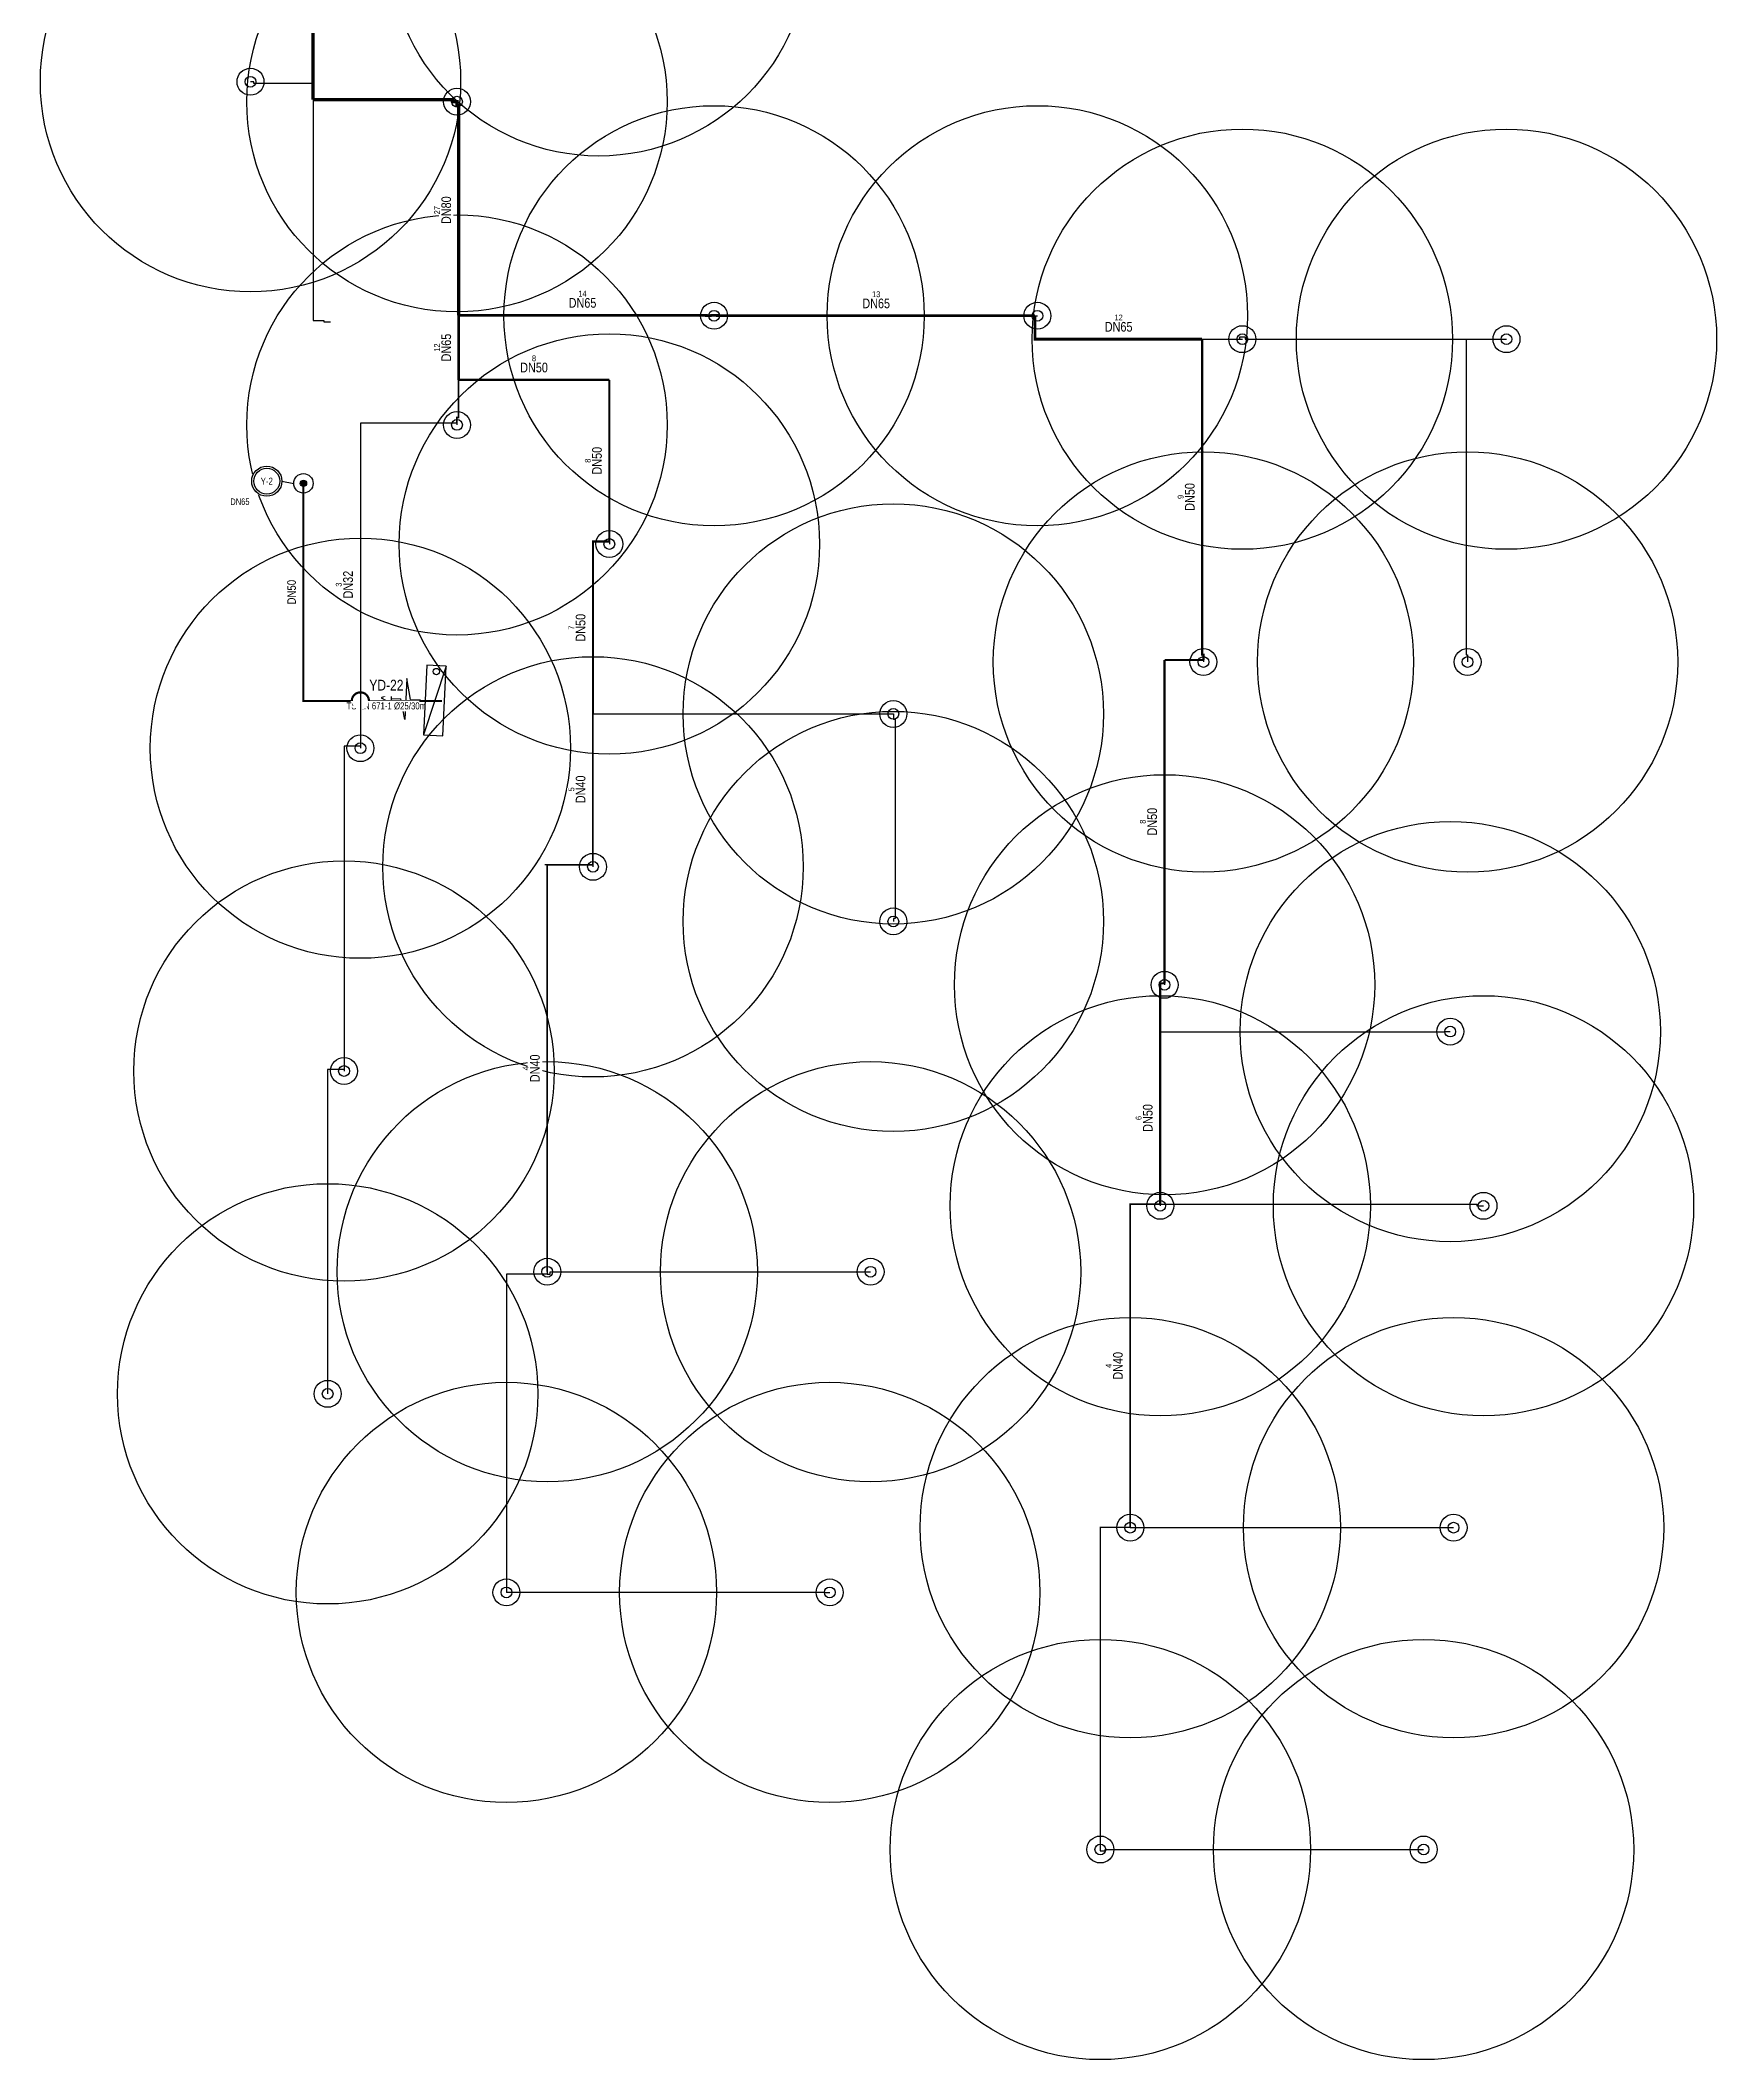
# Model space of a CAD drawing. Header units: centimetres. Extents: x 247996 to 269940, y -458027 to -450648.
# Drawn here: x 254614 to 256169, y -457573 to -455699 of the extents above; entities that cross this region are included whole.
import ezdxf
from ezdxf.enums import TextEntityAlignment as Align

# ---------------------------------------------------------------- set-up
doc = ezdxf.new("R2010")
doc.units = ezdxf.units.CM
for name, color, linetype in [('MTY-SPRINKLER', 15, 'Continuous'), ('MTY-SPRINKLER-BORU', 140, 'Continuous'), ('MTY-SPRINKLER-CAP', 141, 'Continuous'), ('MTY-SPRINKLER-KORUMA', 8, 'Continuous'), ('MTY-YANGIN-DOLAP', 1, 'Continuous'), ('MTY-YANGIN-DOLAP-BORU', 1, 'Continuous'), ('MTY-YANGIN-KOLON', 6, 'Continuous')]:
    doc.layers.add(name, color=color, linetype=linetype)
doc.styles.add('ROTAS', font='arial.ttf')

# ---------------------------------------------------------------- blocks, each defined once
blk = doc.blocks.new('ASL-SPR-PE')
for radius in [12.5, 5]:
    blk.add_circle((0, 0), radius)
blk = doc.blocks.new('Y-KOLON')
blk.add_hatch(color=7).paths.add_polyline_path([(3, 0), (2.8, 1.1), (2.1, 2.1), (1.1, 2.8), (0, 3), (-1.1, 2.8), (-2.1, 2.1), (-2.8, 1.1), (-3, 0), (-2.8, -1.1), (-2.1, -2.1), (-1.1, -2.8), (0, -3), (1.1, -2.8), (2.1, -2.1), (2.8, -1.1)])
for radius in [9, 3]:
    blk.add_circle((0, 0), radius)
blk = doc.blocks.new('ASL-YD-PLAN')
for p, q in [((0, 32.8), (-5, 22)), ((-5, 22), (5, 22)), ((5, 22), (0, 32.8)), ((0, 22), (0, 12.3)), ((-21.2, 7.3), (0, 12.3)), ((21.2, 7.3), (-21.2, 7.3)), ((0, 2.3), (21.2, 7.3)), ((0, 2.3), (0, -7.8)), ((36, -32.8), (-36, -12.8)), ((30, -22.8), (30, -22.8))]:
    blk.add_line(p, q)
for points in [[(-36, -12.8), (-36, -32.8), (36, -32.8), (36, -12.8), (-36, -12.8)], [(36, -32.8), (-36, -12.8), (-36, -32.8), (36, -32.8)]]:
    blk.add_lwpolyline(points)
blk.add_circle((30, -22.8), 3.25)

msp = doc.modelspace()

# ---------------------------------------------------------------- linework, layer by layer
at = {"layer": 'MTY-SPRINKLER-BORU'}
for points, const_width in [([(254867, -455439), (254867, -455739)], 3), ([(254867, -455739), (254867, -455754)], 3), ([(254867, -455754), (254997, -455754), (254997, -455755.8), (255000.5, -455755.8), (255000.5, -455759), (255002, -455759), (255002, -455954)], 3), ([(255002, -455954), (255232, -455954), (255232, -455954.5), (255237, -455954.5)], 2.5), ([(255002, -455954), (255002, -456014)], 2.5), ([(255237, -455954.5), (255237, -455954), (255242, -455954), (255242, -455954.5), (255537, -455954.5)], 2.5), ([(255537, -455954.5), (255537, -455976.2), (255692, -455976.2)], 2.5), ([(255692, -455976.2), (255692, -456269), (255693.2, -456269), (255693.2, -456274)], 2), ([(255002, -456014), (255002, -456049), (255000.5, -456049), (255000.5, -456054)], 1.5), ([(255002, -456014), (255141.9, -456014)], 2), ([(255141.9, -456014), (255141.9, -456164)], 2), ([(255141.9, -456164), (255126.7, -456164), (255126.7, -456324)], 2), ([(255693.2, -456274), (255657.1, -456274)], 2), ([(255657.1, -456274), (255657.1, -456574)], 2), ([(255126.7, -456324), (255126.7, -456464)], 1.5), ([(255126.7, -456464), (255084.3, -456464)], 1.5), ([(255084.3, -456464), (255084.3, -456841.7)], 1.5), ([(255657.1, -456574), (255653, -456574)], 2), ([(255653, -456574), (255653, -456619)], 2), ([(255653, -456619), (255653, -456779)], 2), ([(255653, -456779), (255652, -456779), (255625.3, -456779), (255625.3, -457079)], 1.5)]:
    msp.add_lwpolyline(points, dxfattribs=dict(at, const_width=const_width))
for points in [[(254867, -455739), (254812, -455739), (254812, -455737.3), (254808.9, -455737.3)], [(254867, -455754), (254867, -455959), (254877, -455959), (254877, -455960), (254883, -455960)], [(255237, -455954.5), (255239.1, -455954.5)], [(255537, -455954.5), (255539.1, -455954.5)], [(255692, -455976.2), (255727, -455976.2)], [(255727, -455976.2), (255727, -455974), (255732, -455974), (255732, -455976.2), (255937, -455976.2)], [(255727, -455976.2), (255729.3, -455976.2)], [(255937, -455976.2), (255937, -456269), (255938.3, -456269), (255938.3, -456275.8)], [(255937, -455976.2), (255974.4, -455976.2)], [(255141.9, -456014), (255142, -456014)], [(255000.5, -456054), (254910.9, -456054), (254910.9, -456354)], [(255000.5, -456054), (255000.5, -456055.8)], [(255141.9, -456164), (255141.9, -456166.3)], [(255657.1, -456274), (255657, -456274)], [(255693.2, -456274), (255693.2, -456275.8)], [(255126.7, -456324), (255402, -456324), (255405.5, -456324), (255405.5, -456329), (255407, -456329), (255407, -456514), (255405.5, -456514), (255405.5, -456516.6)], [(254910.9, -456354), (254895.7, -456354), (254895.7, -456654)], [(254910.9, -456354), (254910.9, -456355.8)], [(255084.3, -456464), (255082, -456464)], [(255126.7, -456464), (255126.7, -456465.9)], [(255653, -456574), (255652, -456574)], [(255657.1, -456574), (255657.1, -456575.4)], [(255653, -456619), (255917, -456619), (255917, -456618.8), (255922.2, -456618.8)], [(254895.7, -456654), (254880.5, -456654), (254880.5, -456955)], [(254895.7, -456654), (254895.7, -456655.4)], [(255653, -456779), (255947, -456779), (255947, -456780.5), (255953, -456780.5)], [(255653, -456779), (255653, -456780.5)], [(255084.3, -456841.7), (255084.3, -456844)], [(255084.3, -456844), (255087, -456844), (255087, -456841.7), (255384.3, -456841.7)], [(255084.3, -456844), (255046.4, -456844), (255046.4, -457139)], [(255597.5, -457079), (255597, -457079)], [(255625.3, -457079), (255597.5, -457079)], [(255597.5, -457079), (255597.5, -457377.9), (255597.5, -457379), (255602, -457379), (255602, -457377.9), (255897.5, -457377.9)], [(255625.3, -457079), (255627, -457079), (255922, -457079), (255922, -457079.2), (255925.3, -457079.2)], [(255625.3, -457079), (255625.3, -457079.2)], [(255046.4, -457139), (255342, -457139), (255342, -457139.3), (255346.4, -457139.3)], [(255046.4, -457139), (255046.4, -457139.3)]]:
    msp.add_lwpolyline(points, dxfattribs=at)
at = {"layer": 'MTY-SPRINKLER-KORUMA'}
for centre in [(255132.1, -455611.2), (254808.9, -455737.3), (255000.5, -455755.8), (255239.1, -455954.5), (255539.1, -455954.5), (255729.3, -455976.2), (255974.4, -455976.2), (255000.5, -456055.8), (255141.9, -456166.3), (255693.2, -456275.8), (255938.3, -456275.8), (255405.4, -456324), (254910.9, -456355.8), (255126.7, -456465.9), (255405.4, -456516.6), (255657.1, -456575.4), (255922.2, -456618.8), (254895.7, -456655.4), (255653.1, -456780.5), (255953.1, -456780.5), (255084.3, -456841.7), (255384.3, -456841.7), (254880.5, -456955), (255625.3, -457079.2), (255925.3, -457079.2), (255046.4, -457139.3), (255346.4, -457139.3), (255597.5, -457377.9), (255897.5, -457377.9)]:
    msp.add_circle(centre, 195, dxfattribs=at)

# ---------------------------------------------------------------- block references
at = {"layer": 'MTY-SPRINKLER'}
for p in [(254808.9, -455737.3), (255000.5, -455755.8), (255239.1, -455954.5), (255539.1, -455954.5), (255729.3, -455976.2), (255974.4, -455976.2), (255000.5, -456055.8), (255141.9, -456166.3), (255693.2, -456275.8), (255938.3, -456275.8), (255405.4, -456324), (254910.9, -456355.8), (255126.7, -456465.9), (255405.4, -456516.6), (255657.1, -456575.4), (255922.2, -456618.8), (254895.7, -456655.4), (255653.1, -456780.5), (255953.1, -456780.5), (255084.3, -456841.7), (255384.3, -456841.7), (254880.5, -456955), (255625.3, -457079.2), (255925.3, -457079.2), (255046.4, -457139.3), (255346.4, -457139.3), (255597.5, -457377.9), (255897.5, -457377.9)]:
    msp.add_blockref('ASL-SPR-PE', p, dxfattribs=at)
at = {"layer": 'MTY-YANGIN-DOLAP', "xscale": 0.9, "yscale": 0.9, "rotation": 87.0978192426639}
msp.add_blockref('ASL-YD-PLAN', (254959.5, -456310.6), dxfattribs=at)

# ---------------------------------------------------------------- next in the draw order: wipeouts: each hides what was drawn before it
for points in [[(254997.2, -455869), (254997.2, -455847.6), (254983.8, -455847.6), (254983.8, -455869)], [(255104.5, -455949.2), (255125.9, -455949.2), (255125.9, -455935.8), (255104.5, -455935.8)], [(255377, -455949.8), (255398.4, -455949.8), (255398.4, -455936.3), (255377, -455936.3)], [(255602, -455971.4), (255623.4, -455971.4), (255623.4, -455957.9), (255602, -455957.9)], [(254997.2, -455996.5), (254997.2, -455975.1), (254983.8, -455975.1), (254983.8, -455996.5)], [(255059.4, -456009.2), (255080.9, -456009.2), (255080.9, -455995.8), (255059.4, -455995.8)], [(255137.2, -456101.5), (255137.2, -456080.1), (255123.7, -456080.1), (255123.7, -456101.5)], [(254868, -456110), (254867.2, -456106.2), (254865.1, -456102.9), (254861.8, -456100.8), (254858, -456100), (254854.2, -456100.8), (254850.9, -456102.9), (254848.8, -456106.2), (254848, -456110), (254848.8, -456113.8), (254850.9, -456117.1), (254854.2, -456119.2), (254858, -456120), (254861.8, -456119.2), (254865.1, -456117.1), (254867.2, -456113.8)], [(255687.2, -456135.1), (255687.2, -456113.7), (255673.8, -456113.7), (255673.8, -456135.1)], [(254906.1, -456216.5), (254906.1, -456195.1), (254892.6, -456195.1), (254892.6, -456216.5)], [(255122, -456256.5), (255122, -456235.1), (255108.5, -456235.1), (255108.5, -456256.5)], [(255122, -456406.5), (255122, -456385.1), (255108.5, -456385.1), (255108.5, -456406.5)], [(255652.3, -456436.5), (255652.3, -456415.1), (255638.8, -456415.1), (255638.8, -456436.5)], [(255079.6, -456665.4), (255079.6, -456643.9), (255066.1, -456643.9), (255066.1, -456665.4)], [(255648.3, -456711.5), (255648.3, -456690.1), (255634.8, -456690.1), (255634.8, -456711.5)], [(255620.5, -456941.5), (255620.5, -456920.1), (255607, -456920.1), (255607, -456941.5)]]:
    msp.add_wipeout(points)

# ---------------------------------------------------------------- next in the draw order: block references
at = {"layer": 'MTY-YANGIN-KOLON'}
msp.add_blockref('Y-KOLON', (254858, -456110), dxfattribs=at)

# ---------------------------------------------------------------- next in the draw order: texts
at = {"layer": 'MTY-SPRINKLER-CAP', "style": 'ROTAS', "width": 0.8}
for s, p in [('DN80', (254990.5, -455856.5)), ('DN65', (254990.5, -455984)), ('DN50', (255130.4, -456089)), ('DN50', (255680.5, -456122.6)), ('DN32', (254899.4, -456204)), ('DN50', (255115.2, -456244)), ('DN40', (255115.2, -456394)), ('DN50', (255645.6, -456424)), ('DN40', (255072.8, -456652.9)), ('DN50', (255641.5, -456699)), ('DN40', (255613.8, -456929))]:
    msp.add_text(s, height=9, rotation=90, dxfattribs=at).set_placement(p, align=Align.MIDDLE_CENTER)
for s, p in [('DN65', (255117, -455942.5)), ('DN65', (255389.5, -455943)), ('DN65', (255614.5, -455964.7)), ('DN50', (255072, -456002.5))]:
    msp.add_text(s, height=9, dxfattribs=at).set_placement(p, align=Align.MIDDLE_CENTER)

# ---------------------------------------------------------------- next in the draw order: wipeouts: each hides what was drawn before it
msp.add_wipeout([(254839, -456108), (254837.9, -456102.3), (254834.6, -456097.4), (254829.7, -456094.1), (254824, -456093), (254818.3, -456094.1), (254813.4, -456097.4), (254810.1, -456102.3), (254809, -456108), (254810.1, -456113.7), (254813.4, -456118.6), (254818.3, -456121.9), (254824, -456123), (254829.7, -456121.9), (254834.6, -456118.6), (254837.9, -456113.7)])

# ---------------------------------------------------------------- next in the draw order: linework, layer by layer
at = {"layer": 'MTY-YANGIN-KOLON'}
msp.add_line((254838, -456108), (254849, -456110), dxfattribs=at)
for radius in [14, 12]:
    msp.add_circle((254824, -456108), radius, dxfattribs=at)

# ---------------------------------------------------------------- next in the draw order: texts
at = {"layer": 'MTY-YANGIN-KOLON', "style": 'ROTAS', "width": 0.8}
msp.add_text('Y-2', height=6.5, dxfattribs=at).set_placement((254824, -456108), align=Align.MIDDLE_CENTER)

# ---------------------------------------------------------------- next in the draw order: wipeouts: each hides what was drawn before it
for points in [[(254986, -455861.3), (254986, -455853.8), (254977.9, -455853.8), (254977.9, -455861.3)], [(255112.2, -455938), (255119.7, -455938), (255119.7, -455929.9), (255112.2, -455929.9)], [(255384.7, -455938.5), (255392.2, -455938.5), (255392.2, -455930.4), (255384.7, -455930.4)], [(255609.7, -455960.2), (255617.2, -455960.2), (255617.2, -455952.1), (255609.7, -455952.1)], [(254986, -455988.8), (254986, -455981.3), (254977.9, -455981.3), (254977.9, -455988.8)], [(255068.5, -455998), (255073.3, -455998), (255073.3, -455989.9), (255068.5, -455989.9)], [(255125.9, -456092.5), (255125.9, -456087.7), (255117.8, -456087.7), (255117.8, -456092.5)], [(255676, -456126.1), (255676, -456121.2), (255667.9, -456121.2), (255667.9, -456126.1)], [(254894.9, -456207.5), (254894.9, -456202.7), (254886.8, -456202.7), (254886.8, -456207.5)], [(255110.7, -456247.5), (255110.7, -456242.7), (255102.6, -456242.7), (255102.6, -456247.5)], [(255110.7, -456397.5), (255110.7, -456392.7), (255102.6, -456392.7), (255102.6, -456397.5)], [(255641.1, -456427.5), (255641.1, -456422.7), (255633, -456422.7), (255633, -456427.5)], [(255068.3, -456656.4), (255068.3, -456651.5), (255060.2, -456651.5), (255060.2, -456656.4)], [(255637, -456702.5), (255637, -456697.7), (255629, -456697.7), (255629, -456702.5)], [(255609.3, -456932.5), (255609.3, -456927.7), (255601.2, -456927.7), (255601.2, -456932.5)]]:
    msp.add_wipeout(points)

# ---------------------------------------------------------------- next in the draw order: linework, layer by layer
at = {"layer": 'MTY-YANGIN-DOLAP-BORU', "const_width": 2}
msp.add_lwpolyline([(254858, -456110), (254858, -456312), (254986.5, -456312)], dxfattribs=at)

# ---------------------------------------------------------------- next in the draw order: texts
at = {"layer": 'MTY-SPRINKLER-CAP', "style": 'ROTAS', "width": 0.8}
for s, p in [('27', (254982, -455856.5)), ('12', (254982, -455984)), ('8', (255121.9, -456089)), ('9', (255672, -456122.6)), ('3', (254890.8, -456204)), ('7', (255106.7, -456244)), ('5', (255106.7, -456394)), ('8', (255637, -456424)), ('4', (255064.3, -456652.9)), ('6', (255633, -456699)), ('4', (255605.2, -456929))]:
    msp.add_text(s, height=5.4, rotation=90, dxfattribs=at).set_placement(p, align=Align.MIDDLE_CENTER)
for s, p in [('14', (255117, -455934)), ('13', (255389.5, -455934.5)), ('12', (255614.5, -455956.1)), ('8', (255072, -455994))]:
    msp.add_text(s, height=5.4, dxfattribs=at).set_placement(p, align=Align.MIDDLE_CENTER)

# ---------------------------------------------------------------- next in the draw order: wipeouts: each hides what was drawn before it
msp.add_wipeout([(254792.5, -456131.5), (254806.8, -456131.5), (254806.8, -456122.5), (254792.5, -456122.5)])

# ---------------------------------------------------------------- next in the draw order: texts
at = {"layer": 'MTY-YANGIN-KOLON', "style": 'ROTAS', "width": 0.8}
msp.add_text('DN65', height=6, dxfattribs=at).set_placement((254808, -456124), align=Align.TOP_RIGHT)

# ---------------------------------------------------------------- next in the draw order: wipeouts: each hides what was drawn before it
for points in [[(254853, -456222.1), (254853, -456203), (254841, -456203), (254841, -456222.1)], [(254918.6, -456307.8), (254947.4, -456307.8), (254947.4, -456292.8), (254918.6, -456292.8)]]:
    msp.add_wipeout(points)

# ---------------------------------------------------------------- next in the draw order: texts
at = {"layer": 'MTY-YANGIN-DOLAP', "style": 'ROTAS', "width": 0.8}
msp.add_text('DN50', height=8, rotation=90, dxfattribs=at).set_placement((254847, -456211), align=Align.MIDDLE_CENTER)
msp.add_text('YD-22', height=10, dxfattribs=at).set_placement((254935, -456305.3), align=Align.BOTTOM_CENTER)

# ---------------------------------------------------------------- next in the draw order: wipeouts: each hides what was drawn before it
msp.add_wipeout([(254901.8, -456321.5), (254965.7, -456321.5), (254965.7, -456311.7), (254901.8, -456311.7)])

# ---------------------------------------------------------------- next in the draw order: texts
msp.add_text('TS EN 671-1 Ø25/30m', height=6.5, dxfattribs=at).set_placement((254935, -456313.3), align=Align.TOP_CENTER)

# ---------------------------------------------------------------- next in the draw order: wipeouts: each hides what was drawn before it
msp.add_wipeout([(254918.9, -456312), (254918.3, -456308.9), (254916.5, -456306.3), (254913.9, -456304.6), (254910.9, -456304), (254907.8, -456304.6), (254905.2, -456306.3), (254903.5, -456308.9), (254902.9, -456312), (254903.5, -456315), (254905.2, -456317.6), (254907.8, -456319.3), (254910.9, -456320), (254913.9, -456319.3), (254916.5, -456317.6), (254918.3, -456315)])

# ---------------------------------------------------------------- next in the draw order: linework, layer by layer
at = {"layer": 'MTY-SPRINKLER-BORU'}
msp.add_lwpolyline([(254910.9, -456302), (254910.9, -456322)], dxfattribs=at)
at = {"layer": 'MTY-YANGIN-DOLAP-BORU', "const_width": 2}
msp.add_lwpolyline([(254902.9, -456312), (254903.1, -456309.9), (254903.9, -456308), (254905.2, -456306.3), (254906.9, -456305), (254908.8, -456304.2), (254910.9, -456304), (254912.9, -456304.2), (254914.9, -456305), (254916.5, -456306.3), (254917.8, -456308), (254918.6, -456309.9), (254918.9, -456312)], dxfattribs=at)

doc.saveas('drawing.dxf')
